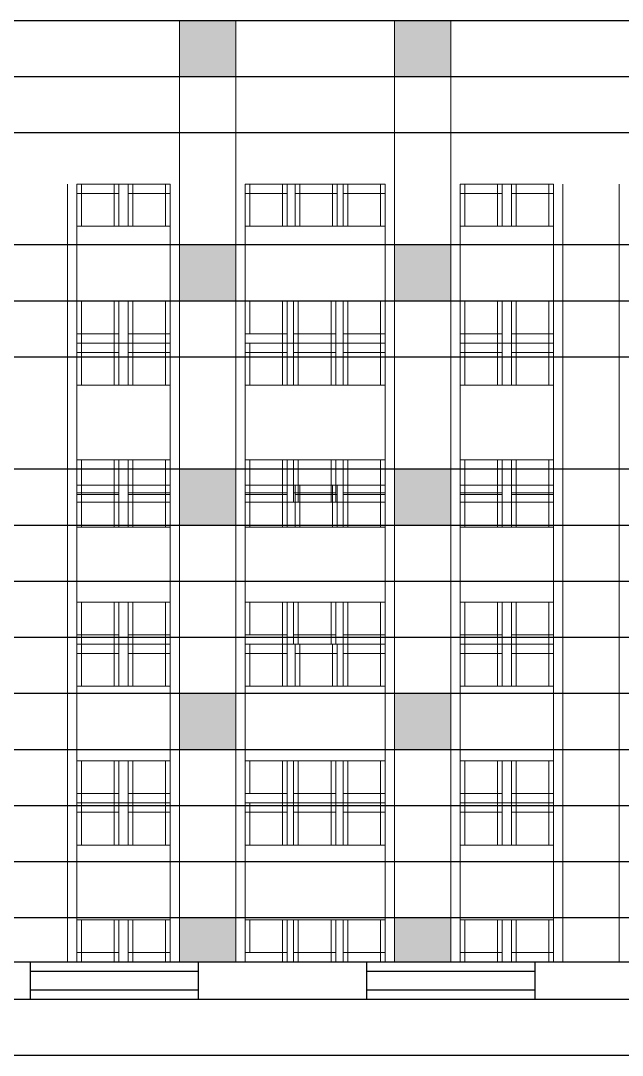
# Model space of a CAD drawing. Header units: inches. Extents: x 101 to 668, y -217 to 99.
# Drawn here: x 481.19 to 487.62, y -62.11 to -51.04 of the extents above; entities that cross this region are included whole.
import ezdxf

# ---------------------------------------------------------------- set-up
doc = ezdxf.new("R2010")
doc.units = ezdxf.units.IN
doc.header["$MEASUREMENT"] = 0
doc.layers.add('FUR', color=1, linetype='Continuous', lineweight=15)

msp = doc.modelspace()

# ---------------------------------------------------------------- hatches: boundary and pattern name
h = msp.add_hatch(color=256)
h.paths.add_polyline_path([(477.58609, -51.04479), (476.98609, -51.04479), (476.98609, -51.64479), (477.58609, -51.64479)])
h.paths.add_polyline_path([(477.58609, -53.44479), (476.98609, -53.44479), (476.98609, -54.04479), (477.58609, -54.04479)])
h.paths.add_polyline_path([(477.58609, -55.84479), (476.98609, -55.84479), (476.98609, -56.44479), (477.58609, -56.44479)])
h.paths.add_polyline_path([(477.58609, -58.24479), (476.98609, -58.24479), (476.98609, -58.84479), (477.58609, -58.84479)])
h.paths.add_polyline_path([(477.58609, -60.64479), (476.98609, -60.64479), (476.98609, -61.11479), (477.58609, -61.11479)])
h.paths.add_polyline_path([(479.88609, -51.04479), (479.28609, -51.04479), (479.28609, -51.64479), (479.88609, -51.64479)])
h.paths.add_polyline_path([(483.48609, -51.04479), (482.88609, -51.04479), (482.88609, -51.64479), (483.48609, -51.64479)])
h.paths.add_polyline_path([(485.78609, -51.04479), (485.18609, -51.04479), (485.18609, -51.64479), (485.78609, -51.64479)])
h.paths.add_polyline_path([(489.38609, -51.04479), (488.78609, -51.04479), (488.78609, -51.64479), (489.38609, -51.64479)])
h.paths.add_polyline_path([(491.68609, -51.04479), (491.08609, -51.04479), (491.08609, -51.64479), (491.68609, -51.64479)])
h.paths.add_polyline_path([(479.88609, -55.84479), (479.28609, -55.84479), (479.28609, -56.44479), (479.88609, -56.44479)])
h.paths.add_polyline_path([(479.88609, -58.24479), (479.28609, -58.24479), (479.28609, -58.84479), (479.88609, -58.84479)])
h.paths.add_polyline_path([(479.88609, -60.64479), (479.28609, -60.64479), (479.28609, -61.11479), (479.88609, -61.11479)])
h.paths.add_polyline_path([(483.48609, -55.84479), (482.88609, -55.84479), (482.88609, -56.44479), (483.48609, -56.44479)])
h.paths.add_polyline_path([(483.48609, -58.24479), (482.88609, -58.24479), (482.88609, -58.84479), (483.48609, -58.84479)])
h.paths.add_polyline_path([(483.48609, -60.64479), (482.88609, -60.64479), (482.88609, -61.11479), (483.28609, -61.11479), (483.28609, -61.11479), (483.48609, -61.11479)])
h.paths.add_polyline_path([(485.78609, -55.84479), (485.18609, -55.84479), (485.18609, -56.44479), (485.78609, -56.44479)])
h.paths.add_polyline_path([(489.38609, -55.84479), (488.78609, -55.84479), (488.78609, -56.44479), (489.38609, -56.44479)])
h.paths.add_polyline_path([(491.68609, -55.84479), (491.08609, -55.84479), (491.08609, -56.44479), (491.68609, -56.44479)])
h.paths.add_polyline_path([(485.78609, -58.24479), (485.18609, -58.24479), (485.18609, -58.84479), (485.78609, -58.84479)])
h.paths.add_polyline_path([(489.38609, -58.24479), (488.78609, -58.24479), (488.78609, -58.84479), (489.38609, -58.84479)])
h.paths.add_polyline_path([(491.68609, -58.24479), (491.08609, -58.24479), (491.08609, -58.84479), (491.68609, -58.84479)])
h.paths.add_polyline_path([(489.38609, -60.64479), (488.78609, -60.64479), (488.78609, -61.11479), (489.38609, -61.11479)])
h.paths.add_polyline_path([(491.68609, -60.64479), (491.08609, -60.64479), (491.08609, -61.11479), (491.48609, -61.11479), (491.68609, -61.11479)])
h = msp.add_hatch(color=256)
h.paths.add_polyline_path([(479.88609, -53.44479), (479.28609, -53.44479), (479.28609, -54.04479), (479.88609, -54.04479)])
h.paths.add_polyline_path([(483.48609, -53.44479), (482.88609, -53.44479), (482.88609, -54.04479), (483.48609, -54.04479)])
h.paths.add_polyline_path([(485.78609, -53.44479), (485.18609, -53.44479), (485.18609, -54.04479), (485.78609, -54.04479)])
h.paths.add_polyline_path([(489.38609, -53.44479), (488.78609, -53.44479), (488.78609, -54.04479), (489.38609, -54.04479)])
h.paths.add_polyline_path([(491.68609, -53.44479), (491.08609, -53.44479), (491.08609, -54.04479), (491.68609, -54.04479)])
msp.add_hatch(color=256).paths.add_polyline_path([(485.78609, -60.64479), (485.18609, -60.64479), (485.18609, -61.11479), (485.78609, -61.11479)])

# ---------------------------------------------------------------- linework, layer by layer
for p, q in [((512.47609, -51.04479), (475.88609, -51.04479)), ((512.47609, -51.64479), (475.88609, -51.64479)), ((512.47609, -52.24479), (475.88609, -52.24479)), ((512.47609, -53.44479), (475.88609, -53.44479)), ((512.47609, -54.04479), (475.88609, -54.04479)), ((512.47609, -54.64479), (475.88609, -54.64479)), ((512.47609, -55.84479), (475.88609, -55.84479)), ((512.47609, -56.44479), (475.88609, -56.44479)), ((512.47609, -57.04479), (475.88609, -57.04479)), ((512.47609, -57.64479), (475.88609, -57.64479)), ((483.58609, -57.71479), (483.58609, -57.71479)), ((512.47609, -58.24479), (475.88609, -58.24479)), ((512.47609, -58.84479), (475.88609, -58.84479)), ((512.47609, -59.44479), (475.88609, -59.44479)), ((512.47609, -60.04479), (475.88609, -60.04479)), ((512.47609, -60.64479), (475.88609, -60.64479)), ((475.88609, -61.11479), (493.43109, -61.11479)), ((481.28609, -61.11479), (481.28609, -61.51479)), ((481.28609, -61.11479), (481.28609, -61.51479)), ((481.28609, -61.21479), (483.08609, -61.21479)), ((483.08609, -61.11479), (483.08609, -61.51479)), ((484.88609, -61.11479), (484.88609, -61.51479)), ((484.88609, -61.11479), (484.88609, -61.51479)), ((484.88609, -61.21479), (486.68609, -61.21479)), ((486.68609, -61.11479), (486.68609, -61.51479)), ((481.28609, -61.41479), (483.08609, -61.41479)), ((484.88609, -61.41479), (486.68609, -61.41479)), ((475.48609, -61.51479), (491.50609, -61.51479)), ((481.28609, -61.51479), (481.28609, -61.51479)), ((484.88609, -61.51479), (484.88609, -61.51479)), ((477.53609, -62.11479), (490.43609, -62.11479))]:
    msp.add_line(p, q)
at = {"layer": 'FUR', "lineweight": 20}
for p, q in [((482.88609, -51.04479), (482.88609, -61.11479)), ((483.48609, -51.04479), (483.48609, -61.11479)), ((485.18609, -51.04479), (485.18609, -61.11479)), ((485.78609, -51.04479), (485.78609, -61.11479)), ((481.68609, -52.79479), (481.68609, -61.11479)), ((481.78609, -52.79479), (481.78609, -54.04479)), ((481.78609, -52.79479), (481.78609, -54.49479)), ((481.78609, -52.79479), (481.78609, -53.24479)), ((481.78609, -52.79479), (482.23609, -52.79479)), ((481.78609, -52.79479), (482.78609, -52.79479)), ((481.83609, -52.79479), (481.83609, -53.24479)), ((482.18609, -52.79479), (482.18609, -53.24479)), ((482.23609, -52.79479), (482.23609, -53.24479)), ((482.33609, -52.79479), (482.78609, -52.79479)), ((482.33609, -52.79479), (482.33609, -53.24479)), ((482.38609, -52.79479), (482.38609, -53.24479)), ((482.73609, -52.79479), (482.73609, -53.24479)), ((482.78609, -52.79479), (482.78609, -53.24479)), ((482.78609, -52.79479), (482.78609, -54.04479)), ((483.58609, -52.79479), (483.58609, -54.04479)), ((483.58609, -52.79479), (483.58609, -53.24479)), ((483.58609, -52.79479), (484.03609, -52.79479)), ((483.58609, -52.79479), (485.08609, -52.79479)), ((483.63609, -52.79479), (483.63609, -53.24479)), ((483.98609, -52.79479), (483.98609, -53.24479)), ((484.03609, -52.79479), (484.03609, -53.24479)), ((484.12074, -52.79479), (484.12074, -53.24479)), ((484.17074, -52.79479), (484.17074, -53.24479)), ((484.23609, -52.79479), (484.68609, -52.79479)), ((484.52074, -52.79479), (484.52074, -53.24479)), ((484.57074, -52.79479), (484.57074, -53.24479)), ((484.63609, -52.79479), (484.63609, -53.24479)), ((484.68609, -52.79479), (484.68609, -53.24479)), ((485.03609, -52.79479), (485.03609, -53.24479)), ((485.08609, -52.79479), (485.08609, -54.49479)), ((485.08609, -52.79479), (485.08609, -53.24479)), ((485.88609, -52.79479), (485.88609, -54.49479)), ((485.88609, -52.79479), (486.33609, -52.79479)), ((485.88609, -52.79479), (486.88609, -52.79479)), ((485.93609, -52.79479), (485.93609, -53.24479)), ((486.28609, -52.79479), (486.28609, -53.24479)), ((486.33609, -52.79479), (486.33609, -53.24479)), ((486.43609, -52.79479), (486.88609, -52.79479)), ((486.43609, -52.79479), (486.43609, -53.24479)), ((486.48609, -52.79479), (486.48609, -53.24479)), ((486.83609, -52.79479), (486.83609, -53.24479)), ((486.88609, -52.79479), (486.88609, -53.24479)), ((486.88609, -52.79479), (486.88609, -54.04479)), ((486.98609, -52.79479), (486.98609, -61.11479)), ((487.58609, -52.79479), (487.58609, -61.11479)), ((482.23609, -52.89479), (481.78609, -52.89479)), ((482.78609, -52.89479), (482.33609, -52.89479)), ((484.03609, -52.89479), (483.58609, -52.89479)), ((484.57074, -52.89479), (484.12074, -52.89479)), ((485.08609, -52.89479), (484.63609, -52.89479)), ((486.33609, -52.89479), (485.88609, -52.89479)), ((486.88609, -52.89479), (486.43609, -52.89479)), ((481.78609, -53.04479), (481.78609, -53.24479)), ((482.33609, -53.04479), (482.33609, -53.24479)), ((483.58609, -53.04479), (483.58609, -53.24479)), ((484.12074, -53.04479), (484.12074, -53.24479)), ((486.43609, -53.04479), (486.43609, -53.24479)), ((481.78609, -53.24479), (481.78609, -54.04479)), ((481.78609, -53.24479), (482.33609, -53.24479)), ((482.33609, -53.24479), (482.78609, -53.24479)), ((483.58609, -53.24479), (484.12074, -53.24479)), ((483.58609, -53.24479), (483.58609, -54.04479)), ((484.12074, -53.24479), (484.63609, -53.24479)), ((484.63609, -53.24479), (485.08609, -53.24479)), ((485.88609, -53.24479), (486.43609, -53.24479)), ((486.43609, -53.24479), (486.88609, -53.24479)), ((481.78609, -54.04479), (481.78609, -54.49479)), ((481.78609, -54.04479), (482.33609, -54.04479)), ((481.83609, -54.04479), (481.83609, -54.49479)), ((482.18609, -54.04479), (482.18609, -54.49479)), ((482.23609, -54.04479), (482.23609, -54.49479)), ((482.33609, -54.04479), (482.78609, -54.04479)), ((482.33609, -54.04479), (482.33609, -54.49479)), ((482.38609, -54.04479), (482.38609, -54.49479)), ((482.73609, -54.04479), (482.73609, -54.49479)), ((482.78609, -54.04479), (482.78609, -54.49479)), ((482.78609, -54.04479), (482.78609, -54.49479)), ((483.58609, -54.04479), (484.1053, -54.04479)), ((483.58609, -54.04479), (483.58609, -54.49479)), ((483.63609, -54.04479), (483.63609, -54.39479)), ((483.98609, -54.04479), (483.98609, -54.49479)), ((484.03609, -54.04479), (484.03609, -54.49479)), ((484.1053, -54.04479), (484.63609, -54.04479)), ((484.1053, -54.04479), (484.1053, -54.49479)), ((484.1553, -54.04479), (484.1553, -54.49479)), ((484.5053, -54.04479), (484.5053, -54.49479)), ((484.5553, -54.04479), (484.5553, -54.49479)), ((484.63609, -54.04479), (485.08609, -54.04479)), ((484.63609, -54.04479), (484.63609, -54.49479)), ((484.68609, -54.04479), (484.68609, -54.49479)), ((485.03609, -54.04479), (485.03609, -54.49479)), ((485.08609, -54.04479), (485.08609, -54.49479)), ((485.88609, -54.04479), (486.43609, -54.04479)), ((485.93609, -54.04479), (485.93609, -54.49479)), ((486.28609, -54.04479), (486.28609, -54.49479)), ((486.33609, -54.04479), (486.33609, -54.49479)), ((486.43609, -54.04479), (486.88609, -54.04479)), ((486.43609, -54.04479), (486.43609, -54.49479)), ((486.48609, -54.04479), (486.48609, -54.49479)), ((486.83609, -54.04479), (486.83609, -54.49479)), ((486.88609, -54.04479), (486.88609, -54.49479)), ((486.88609, -54.04479), (486.88609, -54.49479)), ((481.78609, -54.39479), (482.23609, -54.39479)), ((482.33609, -54.39479), (482.78609, -54.39479)), ((483.58609, -54.39479), (484.03609, -54.39479)), ((484.1053, -54.39479), (484.5553, -54.39479)), ((484.63609, -54.39479), (485.08609, -54.39479)), ((485.88609, -54.39479), (486.33609, -54.39479)), ((486.43609, -54.39479), (486.88609, -54.39479)), ((481.78609, -54.49479), (482.23609, -54.49479)), ((481.78609, -54.49479), (482.78609, -54.49479)), ((481.78609, -54.49479), (481.78609, -55.74479)), ((481.78609, -54.49479), (481.78609, -54.94479)), ((481.78609, -54.49479), (481.78609, -56.19479)), ((481.78609, -54.49479), (482.23609, -54.49479)), ((481.78609, -54.49479), (482.78609, -54.49479)), ((481.83609, -54.49479), (481.83609, -54.94479)), ((482.18609, -54.49479), (482.18609, -54.94479)), ((482.23609, -54.49479), (482.23609, -54.94479)), ((482.33609, -54.49479), (482.78609, -54.49479)), ((482.33609, -54.49479), (482.33609, -54.94479)), ((482.38609, -54.49479), (482.38609, -54.94479)), ((482.43609, -54.49479), (482.78609, -54.49479)), ((482.73609, -54.49479), (482.73609, -54.94479)), ((482.78609, -54.49479), (482.78609, -54.94479)), ((482.78609, -54.49479), (482.78609, -55.74479)), ((483.58609, -54.49479), (484.03609, -54.49479)), ((483.58609, -54.49479), (485.08609, -54.49479)), ((483.58609, -54.49479), (483.58609, -55.74479)), ((483.58609, -54.49479), (483.58609, -54.94479)), ((483.58609, -54.49479), (484.03609, -54.49479)), ((483.58609, -54.49479), (485.08609, -54.49479)), ((483.63609, -54.49479), (483.63609, -54.94479)), ((483.98609, -54.49479), (483.98609, -54.94479)), ((484.03609, -54.49479), (484.03609, -54.94479)), ((484.1053, -54.49479), (484.1053, -54.94479)), ((484.1553, -54.49479), (484.1553, -54.94479)), ((484.23609, -54.49479), (484.68609, -54.49479)), ((484.23609, -54.49479), (484.68609, -54.49479)), ((484.5053, -54.49479), (484.5053, -54.94479)), ((484.5553, -54.49479), (484.5553, -54.94479)), ((484.63609, -54.49479), (484.63609, -54.94479)), ((484.68609, -54.49479), (484.68609, -54.94479)), ((485.03609, -54.49479), (485.03609, -54.94479)), ((485.08609, -54.49479), (485.08609, -56.19479)), ((485.08609, -54.49479), (485.08609, -54.94479)), ((485.88609, -54.49479), (486.33609, -54.49479)), ((485.88609, -54.49479), (486.88609, -54.49479)), ((485.88609, -54.49479), (485.88609, -56.19479)), ((485.88609, -54.49479), (485.88609, -56.19479)), ((485.88609, -54.49479), (486.33609, -54.49479)), ((485.88609, -54.49479), (486.88609, -54.49479)), ((485.93609, -54.49479), (485.93609, -54.94479)), ((486.28609, -54.49479), (486.28609, -54.94479)), ((486.33609, -54.49479), (486.33609, -54.94479)), ((486.43609, -54.49479), (486.88609, -54.49479)), ((486.43609, -54.49479), (486.43609, -54.94479)), ((486.48609, -54.49479), (486.48609, -54.94479)), ((486.53609, -54.49479), (486.88609, -54.49479)), ((486.83609, -54.49479), (486.83609, -54.94479)), ((486.88609, -54.49479), (486.88609, -54.94479)), ((486.88609, -54.49479), (486.88609, -55.74479)), ((482.23609, -54.59479), (481.78609, -54.59479)), ((482.78609, -54.59479), (482.33609, -54.59479)), ((484.03609, -54.59479), (483.58609, -54.59479)), ((484.5553, -54.59479), (484.1053, -54.59479)), ((485.08609, -54.59479), (484.63609, -54.59479)), ((486.33609, -54.59479), (485.88609, -54.59479)), ((486.88609, -54.59479), (486.43609, -54.59479)), ((481.78609, -54.74479), (481.78609, -54.94479)), ((482.33609, -54.74479), (482.33609, -54.94479)), ((483.58609, -54.74479), (483.58609, -54.94479)), ((486.43609, -54.74479), (486.43609, -54.94479)), ((481.78609, -54.94479), (481.78609, -55.74479)), ((481.78609, -54.94479), (482.33609, -54.94479)), ((482.33609, -54.94479), (482.78609, -54.94479)), ((483.58609, -54.94479), (484.12074, -54.94479)), ((483.58609, -54.94479), (483.58609, -55.74479)), ((484.12074, -54.94479), (484.63609, -54.94479)), ((484.63609, -54.94479), (485.08609, -54.94479)), ((485.88609, -54.94479), (486.43609, -54.94479)), ((486.43609, -54.94479), (486.88609, -54.94479)), ((481.78609, -55.74479), (481.78609, -56.19479)), ((481.78609, -55.74479), (482.33609, -55.74479)), ((481.83609, -55.74479), (481.83609, -56.19479)), ((482.18609, -55.74479), (482.18609, -56.19479)), ((482.23609, -55.74479), (482.23609, -56.19479)), ((482.33609, -55.74479), (482.78609, -55.74479)), ((482.33609, -55.74479), (482.33609, -56.19479)), ((482.38609, -55.74479), (482.38609, -56.19479)), ((482.73609, -55.74479), (482.73609, -56.19479)), ((482.78609, -55.74479), (482.78609, -56.19479)), ((482.78609, -55.74479), (482.78609, -56.19479)), ((483.58609, -55.74479), (484.1053, -55.74479)), ((483.58609, -55.74479), (483.58609, -56.19479)), ((483.63609, -55.74479), (483.63609, -56.09479)), ((483.98609, -55.74479), (483.98609, -56.19479)), ((484.03609, -55.74479), (484.03609, -56.19479)), ((484.1053, -55.74479), (484.63609, -55.74479)), ((484.1053, -55.74479), (484.1053, -56.19479)), ((484.1553, -55.74479), (484.1553, -56.19479)), ((484.5053, -55.74479), (484.5053, -56.19479)), ((484.5553, -55.74479), (484.5553, -56.19479)), ((484.63609, -55.74479), (485.08609, -55.74479)), ((484.63609, -55.74479), (484.63609, -56.19479)), ((484.68609, -55.74479), (484.68609, -56.19479)), ((485.03609, -55.74479), (485.03609, -56.19479)), ((485.08609, -55.74479), (485.08609, -56.19479)), ((485.88609, -55.74479), (486.43609, -55.74479)), ((485.93609, -55.74479), (485.93609, -56.19479)), ((486.28609, -55.74479), (486.28609, -56.19479)), ((486.33609, -55.74479), (486.33609, -56.19479)), ((486.43609, -55.74479), (486.88609, -55.74479)), ((486.43609, -55.74479), (486.43609, -56.19479)), ((486.48609, -55.74479), (486.48609, -56.19479)), ((486.83609, -55.74479), (486.83609, -56.19479)), ((486.88609, -55.74479), (486.88609, -56.19479)), ((486.88609, -55.74479), (486.88609, -56.19479)), ((481.78609, -56.01479), (481.78609, -57.26479)), ((481.78609, -56.01479), (481.78609, -57.71479)), ((481.78609, -56.01479), (481.78609, -56.46479)), ((481.78609, -56.01479), (482.23609, -56.01479)), ((481.78609, -56.01479), (482.78609, -56.01479)), ((481.78609, -56.09479), (482.23609, -56.09479)), ((482.23609, -56.11479), (481.78609, -56.11479)), ((481.83609, -56.01479), (481.83609, -56.46479)), ((482.18609, -56.01479), (482.18609, -56.46479)), ((482.23609, -56.01479), (482.23609, -56.46479)), ((482.33609, -56.01479), (482.78609, -56.01479)), ((482.33609, -56.01479), (482.33609, -56.46479)), ((482.33609, -56.09479), (482.78609, -56.09479)), ((482.78609, -56.11479), (482.33609, -56.11479)), ((482.38609, -56.01479), (482.38609, -56.46479)), ((482.73609, -56.01479), (482.73609, -56.46479)), ((482.78609, -56.01479), (482.78609, -56.46479)), ((482.78609, -56.01479), (482.78609, -57.26479)), ((483.58609, -56.01479), (483.58609, -57.26479)), ((483.58609, -56.01479), (483.58609, -56.46479)), ((483.58609, -56.01479), (484.03609, -56.01479)), ((483.58609, -56.01479), (485.08609, -56.01479)), ((483.58609, -56.09479), (484.03609, -56.09479)), ((484.03609, -56.11479), (483.58609, -56.11479)), ((483.63609, -56.01479), (483.63609, -56.46479)), ((483.98609, -56.01479), (483.98609, -56.46479)), ((484.03609, -56.01479), (484.03609, -56.46479)), ((484.1053, -56.09479), (484.5553, -56.09479)), ((484.12074, -56.01479), (484.12074, -56.46479)), ((484.57074, -56.11479), (484.12074, -56.11479)), ((484.17074, -56.01479), (484.17074, -56.46479)), ((484.23609, -56.01479), (484.68609, -56.01479)), ((484.52074, -56.01479), (484.52074, -56.46479)), ((484.57074, -56.01479), (484.57074, -56.46479)), ((484.63609, -56.01479), (484.63609, -56.46479)), ((484.63609, -56.09479), (485.08609, -56.09479)), ((485.08609, -56.11479), (484.63609, -56.11479)), ((484.68609, -56.01479), (484.68609, -56.46479)), ((485.03609, -56.01479), (485.03609, -56.46479)), ((485.08609, -56.01479), (485.08609, -57.71479)), ((485.08609, -56.01479), (485.08609, -56.46479)), ((485.88609, -56.01479), (485.88609, -57.71479)), ((485.88609, -56.01479), (486.33609, -56.01479)), ((485.88609, -56.01479), (486.88609, -56.01479)), ((485.88609, -56.09479), (486.33609, -56.09479)), ((486.33609, -56.11479), (485.88609, -56.11479)), ((485.93609, -56.01479), (485.93609, -56.46479)), ((486.28609, -56.01479), (486.28609, -56.46479)), ((486.33609, -56.01479), (486.33609, -56.46479)), ((486.43609, -56.01479), (486.88609, -56.01479)), ((486.43609, -56.01479), (486.43609, -56.46479)), ((486.43609, -56.09479), (486.88609, -56.09479)), ((486.88609, -56.11479), (486.43609, -56.11479)), ((486.48609, -56.01479), (486.48609, -56.46479)), ((486.83609, -56.01479), (486.83609, -56.46479)), ((486.88609, -56.01479), (486.88609, -56.46479)), ((486.88609, -56.01479), (486.88609, -57.26479)), ((481.78609, -56.19479), (482.23609, -56.19479)), ((481.78609, -56.19479), (482.78609, -56.19479)), ((482.43609, -56.19479), (482.78609, -56.19479)), ((483.58609, -56.19479), (484.03609, -56.19479)), ((483.58609, -56.19479), (485.08609, -56.19479)), ((484.23609, -56.19479), (484.68609, -56.19479)), ((485.88609, -56.19479), (486.33609, -56.19479)), ((485.88609, -56.19479), (486.88609, -56.19479)), ((486.53609, -56.19479), (486.88609, -56.19479)), ((481.78609, -56.26479), (481.78609, -56.46479)), ((482.33609, -56.26479), (482.33609, -56.46479)), ((483.58609, -56.26479), (483.58609, -56.46479)), ((484.12074, -56.26479), (484.12074, -56.46479)), ((486.43609, -56.26479), (486.43609, -56.46479)), ((481.78609, -56.46479), (481.78609, -57.26479)), ((481.78609, -56.46479), (482.33609, -56.46479)), ((482.33609, -56.46479), (482.78609, -56.46479)), ((483.58609, -56.46479), (484.12074, -56.46479)), ((483.58609, -56.46479), (483.58609, -57.26479)), ((484.12074, -56.46479), (484.63609, -56.46479)), ((484.63609, -56.46479), (485.08609, -56.46479)), ((485.88609, -56.46479), (486.43609, -56.46479)), ((486.43609, -56.46479), (486.88609, -56.46479)), ((481.78609, -57.26479), (481.78609, -57.71479)), ((481.78609, -57.26479), (482.33609, -57.26479)), ((481.83609, -57.26479), (481.83609, -57.71479)), ((482.18609, -57.26479), (482.18609, -57.71479)), ((482.23609, -57.26479), (482.23609, -57.71479)), ((482.33609, -57.26479), (482.78609, -57.26479)), ((482.33609, -57.26479), (482.33609, -57.71479)), ((482.38609, -57.26479), (482.38609, -57.71479)), ((482.73609, -57.26479), (482.73609, -57.71479)), ((482.78609, -57.26479), (482.78609, -57.71479)), ((482.78609, -57.26479), (482.78609, -57.71479)), ((483.58609, -57.26479), (484.1053, -57.26479)), ((483.58609, -57.26479), (483.58609, -57.71479)), ((483.63609, -57.26479), (483.63609, -57.61479)), ((483.98609, -57.26479), (483.98609, -57.71479)), ((484.03609, -57.26479), (484.03609, -57.71479)), ((484.1053, -57.26479), (484.63609, -57.26479)), ((484.1053, -57.26479), (484.1053, -57.71479)), ((484.1553, -57.26479), (484.1553, -57.71479)), ((484.5053, -57.26479), (484.5053, -57.71479)), ((484.5553, -57.26479), (484.5553, -57.71479)), ((484.63609, -57.26479), (485.08609, -57.26479)), ((484.63609, -57.26479), (484.63609, -57.71479)), ((484.68609, -57.26479), (484.68609, -57.71479)), ((485.03609, -57.26479), (485.03609, -57.71479)), ((485.08609, -57.26479), (485.08609, -57.71479)), ((485.88609, -57.26479), (486.43609, -57.26479)), ((485.93609, -57.26479), (485.93609, -57.71479)), ((486.28609, -57.26479), (486.28609, -57.71479)), ((486.33609, -57.26479), (486.33609, -57.71479)), ((486.43609, -57.26479), (486.88609, -57.26479)), ((486.43609, -57.26479), (486.43609, -57.71479)), ((486.48609, -57.26479), (486.48609, -57.71479)), ((486.83609, -57.26479), (486.83609, -57.71479)), ((486.88609, -57.26479), (486.88609, -57.71479)), ((486.88609, -57.26479), (486.88609, -57.71479)), ((481.78609, -57.61479), (482.23609, -57.61479)), ((482.33609, -57.61479), (482.78609, -57.61479)), ((483.58609, -57.61479), (484.03609, -57.61479)), ((484.1053, -57.61479), (484.5553, -57.61479)), ((484.63609, -57.61479), (485.08609, -57.61479)), ((485.88609, -57.61479), (486.33609, -57.61479)), ((486.43609, -57.61479), (486.88609, -57.61479)), ((481.78609, -57.71479), (481.78609, -59.41479)), ((481.78609, -57.71479), (482.23609, -57.71479)), ((481.78609, -57.71479), (482.78609, -57.71479)), ((481.78609, -57.71479), (481.78609, -58.96479)), ((481.78609, -57.71479), (481.78609, -58.16479)), ((481.78609, -57.71479), (482.23609, -57.71479)), ((481.78609, -57.71479), (482.78609, -57.71479)), ((481.78609, -57.71479), (482.23609, -57.71479)), ((481.78609, -57.71479), (482.78609, -57.71479)), ((481.83609, -57.71479), (481.83609, -58.16479)), ((482.18609, -57.71479), (482.18609, -58.16479)), ((482.23609, -57.71479), (482.23609, -58.16479)), ((482.33609, -57.71479), (482.78609, -57.71479)), ((482.33609, -57.71479), (482.33609, -58.16479)), ((482.33609, -57.71479), (482.78609, -57.71479)), ((482.38609, -57.71479), (482.38609, -58.16479)), ((482.43609, -57.71479), (482.78609, -57.71479)), ((482.73609, -57.71479), (482.73609, -58.16479)), ((482.78609, -57.71479), (482.78609, -58.16479)), ((482.78609, -57.71479), (482.78609, -58.96479)), ((483.58609, -57.71479), (483.58609, -58.96479)), ((483.58609, -57.71479), (483.58609, -58.16479)), ((483.58609, -57.71479), (484.03609, -57.71479)), ((483.58609, -57.71479), (485.08609, -57.71479)), ((483.58609, -57.71479), (484.03609, -57.71479)), ((483.58609, -57.71479), (485.08609, -57.71479)), ((483.58609, -57.71479), (484.03609, -57.71479)), ((483.58609, -57.71479), (485.08609, -57.71479)), ((483.63609, -57.71479), (483.63609, -58.16479)), ((483.98609, -57.71479), (483.98609, -58.16479)), ((484.03609, -57.71479), (484.03609, -58.16479)), ((484.12074, -57.71479), (484.12074, -58.16479)), ((484.17074, -57.71479), (484.17074, -58.16479)), ((484.23609, -57.71479), (484.68609, -57.71479)), ((484.23609, -57.71479), (484.68609, -57.71479)), ((484.23609, -57.71479), (484.68609, -57.71479)), ((484.52074, -57.71479), (484.52074, -58.16479)), ((484.57074, -57.71479), (484.57074, -58.16479)), ((484.63609, -57.71479), (484.63609, -58.16479)), ((484.68609, -57.71479), (484.68609, -58.16479)), ((485.03609, -57.71479), (485.03609, -58.16479)), ((485.08609, -57.71479), (485.08609, -59.41479)), ((485.08609, -57.71479), (485.08609, -58.16479)), ((485.88609, -57.71479), (485.88609, -59.41479)), ((485.88609, -57.71479), (485.88609, -59.41479)), ((485.88609, -57.71479), (486.33609, -57.71479)), ((485.88609, -57.71479), (486.88609, -57.71479)), ((485.88609, -57.71479), (486.33609, -57.71479)), ((485.88609, -57.71479), (486.88609, -57.71479)), ((485.88609, -57.71479), (486.33609, -57.71479)), ((485.88609, -57.71479), (486.88609, -57.71479)), ((485.93609, -57.71479), (485.93609, -58.16479)), ((486.28609, -57.71479), (486.28609, -58.16479)), ((486.33609, -57.71479), (486.33609, -58.16479)), ((486.43609, -57.71479), (486.88609, -57.71479)), ((486.43609, -57.71479), (486.43609, -58.16479)), ((486.43609, -57.71479), (486.88609, -57.71479)), ((486.48609, -57.71479), (486.48609, -58.16479)), ((486.53609, -57.71479), (486.88609, -57.71479)), ((486.83609, -57.71479), (486.83609, -58.16479)), ((486.88609, -57.71479), (486.88609, -58.16479)), ((486.88609, -57.71479), (486.88609, -58.96479)), ((482.23609, -57.81479), (481.78609, -57.81479)), ((482.78609, -57.81479), (482.33609, -57.81479)), ((484.03609, -57.81479), (483.58609, -57.81479)), ((484.57074, -57.81479), (484.12074, -57.81479)), ((485.08609, -57.81479), (484.63609, -57.81479)), ((486.33609, -57.81479), (485.88609, -57.81479)), ((486.88609, -57.81479), (486.43609, -57.81479)), ((481.78609, -57.96479), (481.78609, -58.16479)), ((482.33609, -57.96479), (482.33609, -58.16479)), ((483.58609, -57.96479), (483.58609, -58.16479)), ((484.12074, -57.96479), (484.12074, -58.16479)), ((486.43609, -57.96479), (486.43609, -58.16479)), ((481.78609, -58.16479), (482.33609, -58.16479)), ((481.78609, -58.16479), (481.78609, -58.96479)), ((482.33609, -58.16479), (482.78609, -58.16479)), ((483.58609, -58.16479), (484.12074, -58.16479)), ((483.58609, -58.16479), (483.58609, -58.96479)), ((484.12074, -58.16479), (484.63609, -58.16479)), ((484.63609, -58.16479), (485.08609, -58.16479)), ((485.88609, -58.16479), (486.43609, -58.16479)), ((486.43609, -58.16479), (486.88609, -58.16479)), ((481.78609, -58.96479), (482.33609, -58.96479)), ((481.78609, -58.96479), (481.78609, -59.41479)), ((481.83609, -58.96479), (481.83609, -59.41479)), ((482.18609, -58.96479), (482.18609, -59.41479)), ((482.23609, -58.96479), (482.23609, -59.41479)), ((482.33609, -58.96479), (482.78609, -58.96479)), ((482.33609, -58.96479), (482.33609, -59.41479)), ((482.38609, -58.96479), (482.38609, -59.41479)), ((482.73609, -58.96479), (482.73609, -59.41479)), ((482.78609, -58.96479), (482.78609, -59.41479)), ((482.78609, -58.96479), (482.78609, -59.41479)), ((483.58609, -58.96479), (484.1053, -58.96479)), ((483.58609, -58.96479), (483.58609, -59.41479)), ((483.63609, -58.96479), (483.63609, -59.31479)), ((483.98609, -58.96479), (483.98609, -59.41479)), ((484.03609, -58.96479), (484.03609, -59.41479)), ((484.1053, -58.96479), (484.63609, -58.96479)), ((484.1053, -58.96479), (484.1053, -59.41479)), ((484.1553, -58.96479), (484.1553, -59.41479)), ((484.5053, -58.96479), (484.5053, -59.41479)), ((484.5553, -58.96479), (484.5553, -59.41479)), ((484.63609, -58.96479), (485.08609, -58.96479)), ((484.63609, -58.96479), (484.63609, -59.41479)), ((484.68609, -58.96479), (484.68609, -59.41479)), ((485.03609, -58.96479), (485.03609, -59.41479)), ((485.08609, -58.96479), (485.08609, -59.41479)), ((485.88609, -58.96479), (486.43609, -58.96479)), ((485.93609, -58.96479), (485.93609, -59.41479)), ((486.28609, -58.96479), (486.28609, -59.41479)), ((486.33609, -58.96479), (486.33609, -59.41479)), ((486.43609, -58.96479), (486.88609, -58.96479)), ((486.43609, -58.96479), (486.43609, -59.41479)), ((486.48609, -58.96479), (486.48609, -59.41479)), ((486.83609, -58.96479), (486.83609, -59.41479)), ((486.88609, -58.96479), (486.88609, -59.41479)), ((486.88609, -58.96479), (486.88609, -59.41479)), ((481.78609, -59.31479), (482.23609, -59.31479)), ((482.33609, -59.31479), (482.78609, -59.31479)), ((483.58609, -59.31479), (484.03609, -59.31479)), ((484.1053, -59.31479), (484.5553, -59.31479)), ((484.63609, -59.31479), (485.08609, -59.31479)), ((485.88609, -59.31479), (486.33609, -59.31479)), ((486.43609, -59.31479), (486.88609, -59.31479)), ((481.78609, -59.41479), (482.23609, -59.41479)), ((481.78609, -59.41479), (482.78609, -59.41479)), ((481.78609, -59.41479), (481.78609, -60.66479)), ((481.78609, -59.41479), (481.78609, -59.86479)), ((481.78609, -59.41479), (481.78609, -61.11479)), ((481.78609, -59.41479), (482.23609, -59.41479)), ((481.78609, -59.41479), (482.78609, -59.41479)), ((481.83609, -59.41479), (481.83609, -59.86479)), ((482.18609, -59.41479), (482.18609, -59.86479)), ((482.23609, -59.41479), (482.23609, -59.86479)), ((482.33609, -59.41479), (482.78609, -59.41479)), ((482.33609, -59.41479), (482.33609, -59.86479)), ((482.38609, -59.41479), (482.38609, -59.86479)), ((482.43609, -59.41479), (482.78609, -59.41479)), ((482.73609, -59.41479), (482.73609, -59.86479)), ((482.78609, -59.41479), (482.78609, -59.86479)), ((482.78609, -59.41479), (482.78609, -60.66479)), ((483.58609, -59.41479), (484.03609, -59.41479)), ((483.58609, -59.41479), (485.08609, -59.41479)), ((483.58609, -59.41479), (483.58609, -60.66479)), ((483.58609, -59.41479), (483.58609, -59.86479)), ((483.58609, -59.41479), (484.03609, -59.41479)), ((483.58609, -59.41479), (485.08609, -59.41479)), ((483.63609, -59.41479), (483.63609, -59.86479)), ((483.98609, -59.41479), (483.98609, -59.86479)), ((484.03609, -59.41479), (484.03609, -59.86479)), ((484.1053, -59.41479), (484.1053, -59.86479)), ((484.1553, -59.41479), (484.1553, -59.86479)), ((484.23609, -59.41479), (484.68609, -59.41479)), ((484.23609, -59.41479), (484.68609, -59.41479)), ((484.5053, -59.41479), (484.5053, -59.86479)), ((484.5553, -59.41479), (484.5553, -59.86479)), ((484.63609, -59.41479), (484.63609, -59.86479)), ((484.68609, -59.41479), (484.68609, -59.86479)), ((485.03609, -59.41479), (485.03609, -59.86479)), ((485.08609, -59.41479), (485.08609, -61.11479)), ((485.08609, -59.41479), (485.08609, -59.86479)), ((485.88609, -59.41479), (486.33609, -59.41479)), ((485.88609, -59.41479), (486.88609, -59.41479)), ((485.88609, -59.41479), (485.88609, -61.11479)), ((485.88609, -59.41479), (485.88609, -61.11479)), ((485.88609, -59.41479), (486.33609, -59.41479)), ((485.88609, -59.41479), (486.88609, -59.41479)), ((485.93609, -59.41479), (485.93609, -59.86479)), ((486.28609, -59.41479), (486.28609, -59.86479)), ((486.33609, -59.41479), (486.33609, -59.86479)), ((486.43609, -59.41479), (486.88609, -59.41479)), ((486.43609, -59.41479), (486.43609, -59.86479)), ((486.48609, -59.41479), (486.48609, -59.86479)), ((486.53609, -59.41479), (486.88609, -59.41479)), ((486.83609, -59.41479), (486.83609, -59.86479)), ((486.88609, -59.41479), (486.88609, -59.86479)), ((486.88609, -59.41479), (486.88609, -60.66479)), ((482.23609, -59.51479), (481.78609, -59.51479)), ((482.78609, -59.51479), (482.33609, -59.51479)), ((484.03609, -59.51479), (483.58609, -59.51479)), ((484.5553, -59.51479), (484.1053, -59.51479)), ((485.08609, -59.51479), (484.63609, -59.51479)), ((486.33609, -59.51479), (485.88609, -59.51479)), ((486.88609, -59.51479), (486.43609, -59.51479)), ((481.78609, -59.66479), (481.78609, -59.86479)), ((482.33609, -59.66479), (482.33609, -59.86479)), ((483.58609, -59.66479), (483.58609, -59.86479)), ((486.43609, -59.66479), (486.43609, -59.86479)), ((481.78609, -59.86479), (481.78609, -60.66479)), ((481.78609, -59.86479), (482.33609, -59.86479)), ((482.33609, -59.86479), (482.78609, -59.86479)), ((483.58609, -59.86479), (484.12074, -59.86479)), ((483.58609, -59.86479), (483.58609, -60.66479)), ((484.12074, -59.86479), (484.63609, -59.86479)), ((484.63609, -59.86479), (485.08609, -59.86479)), ((485.88609, -59.86479), (486.43609, -59.86479)), ((486.43609, -59.86479), (486.88609, -59.86479)), ((481.78609, -60.66479), (481.78609, -61.11479)), ((481.78609, -60.66479), (482.33609, -60.66479)), ((481.83609, -60.66479), (481.83609, -61.11479)), ((482.18609, -60.66479), (482.18609, -61.11479)), ((482.23609, -60.66479), (482.23609, -61.11479)), ((482.33609, -60.66479), (482.78609, -60.66479)), ((482.33609, -60.66479), (482.33609, -61.11479)), ((482.38609, -60.66479), (482.38609, -61.11479)), ((482.73609, -60.66479), (482.73609, -61.11479)), ((482.78609, -60.66479), (482.78609, -61.11479)), ((482.78609, -60.66479), (482.78609, -61.11479)), ((483.58609, -60.66479), (483.58609, -61.11479)), ((483.58609, -60.66479), (484.1053, -60.66479)), ((483.58609, -60.66479), (483.58609, -61.11479)), ((483.63609, -60.66479), (483.63609, -61.01479)), ((483.98609, -60.66479), (483.98609, -61.11479)), ((484.03609, -60.66479), (484.03609, -61.11479)), ((484.1053, -60.66479), (484.63609, -60.66479)), ((484.1053, -60.66479), (484.1053, -61.11479)), ((484.1553, -60.66479), (484.1553, -61.11479)), ((484.5053, -60.66479), (484.5053, -61.11479)), ((484.5553, -60.66479), (484.5553, -61.11479)), ((484.63609, -60.66479), (485.08609, -60.66479)), ((484.63609, -60.66479), (484.63609, -61.11479)), ((484.68609, -60.66479), (484.68609, -61.11479)), ((485.03609, -60.66479), (485.03609, -61.11479)), ((485.08609, -60.66479), (485.08609, -61.11479)), ((485.88609, -60.66479), (485.88609, -61.11479)), ((485.88609, -60.66479), (486.43609, -60.66479)), ((485.93609, -60.66479), (485.93609, -61.11479)), ((486.28609, -60.66479), (486.28609, -61.11479)), ((486.33609, -60.66479), (486.33609, -61.11479)), ((486.43609, -60.66479), (486.88609, -60.66479)), ((486.43609, -60.66479), (486.43609, -61.11479)), ((486.48609, -60.66479), (486.48609, -61.11479)), ((486.83609, -60.66479), (486.83609, -61.11479)), ((486.88609, -60.66479), (486.88609, -61.11479)), ((486.88609, -60.66479), (486.88609, -61.11479)), ((481.78609, -61.01479), (482.23609, -61.01479)), ((482.33609, -61.01479), (482.78609, -61.01479)), ((483.58609, -61.01479), (484.03609, -61.01479)), ((484.1053, -61.01479), (484.5553, -61.01479)), ((484.63609, -61.01479), (485.08609, -61.01479)), ((485.88609, -61.01479), (486.33609, -61.01479)), ((486.43609, -61.01479), (486.88609, -61.01479)), ((481.78609, -61.11479), (482.23609, -61.11479)), ((481.78609, -61.11479), (483.28609, -61.11479)), ((482.43609, -61.11479), (482.88609, -61.11479)), ((484.08609, -61.11479), (484.53609, -61.11479)), ((484.08609, -61.11479), (485.08609, -61.11479)), ((484.73609, -61.11479), (485.08609, -61.11479)), ((485.88609, -61.11479), (486.33609, -61.11479)), ((485.88609, -61.11479), (487.38609, -61.11479)), ((486.53609, -61.11479), (486.98609, -61.11479))]:
    msp.add_line(p, q, dxfattribs=at)

doc.saveas('drawing.dxf')
